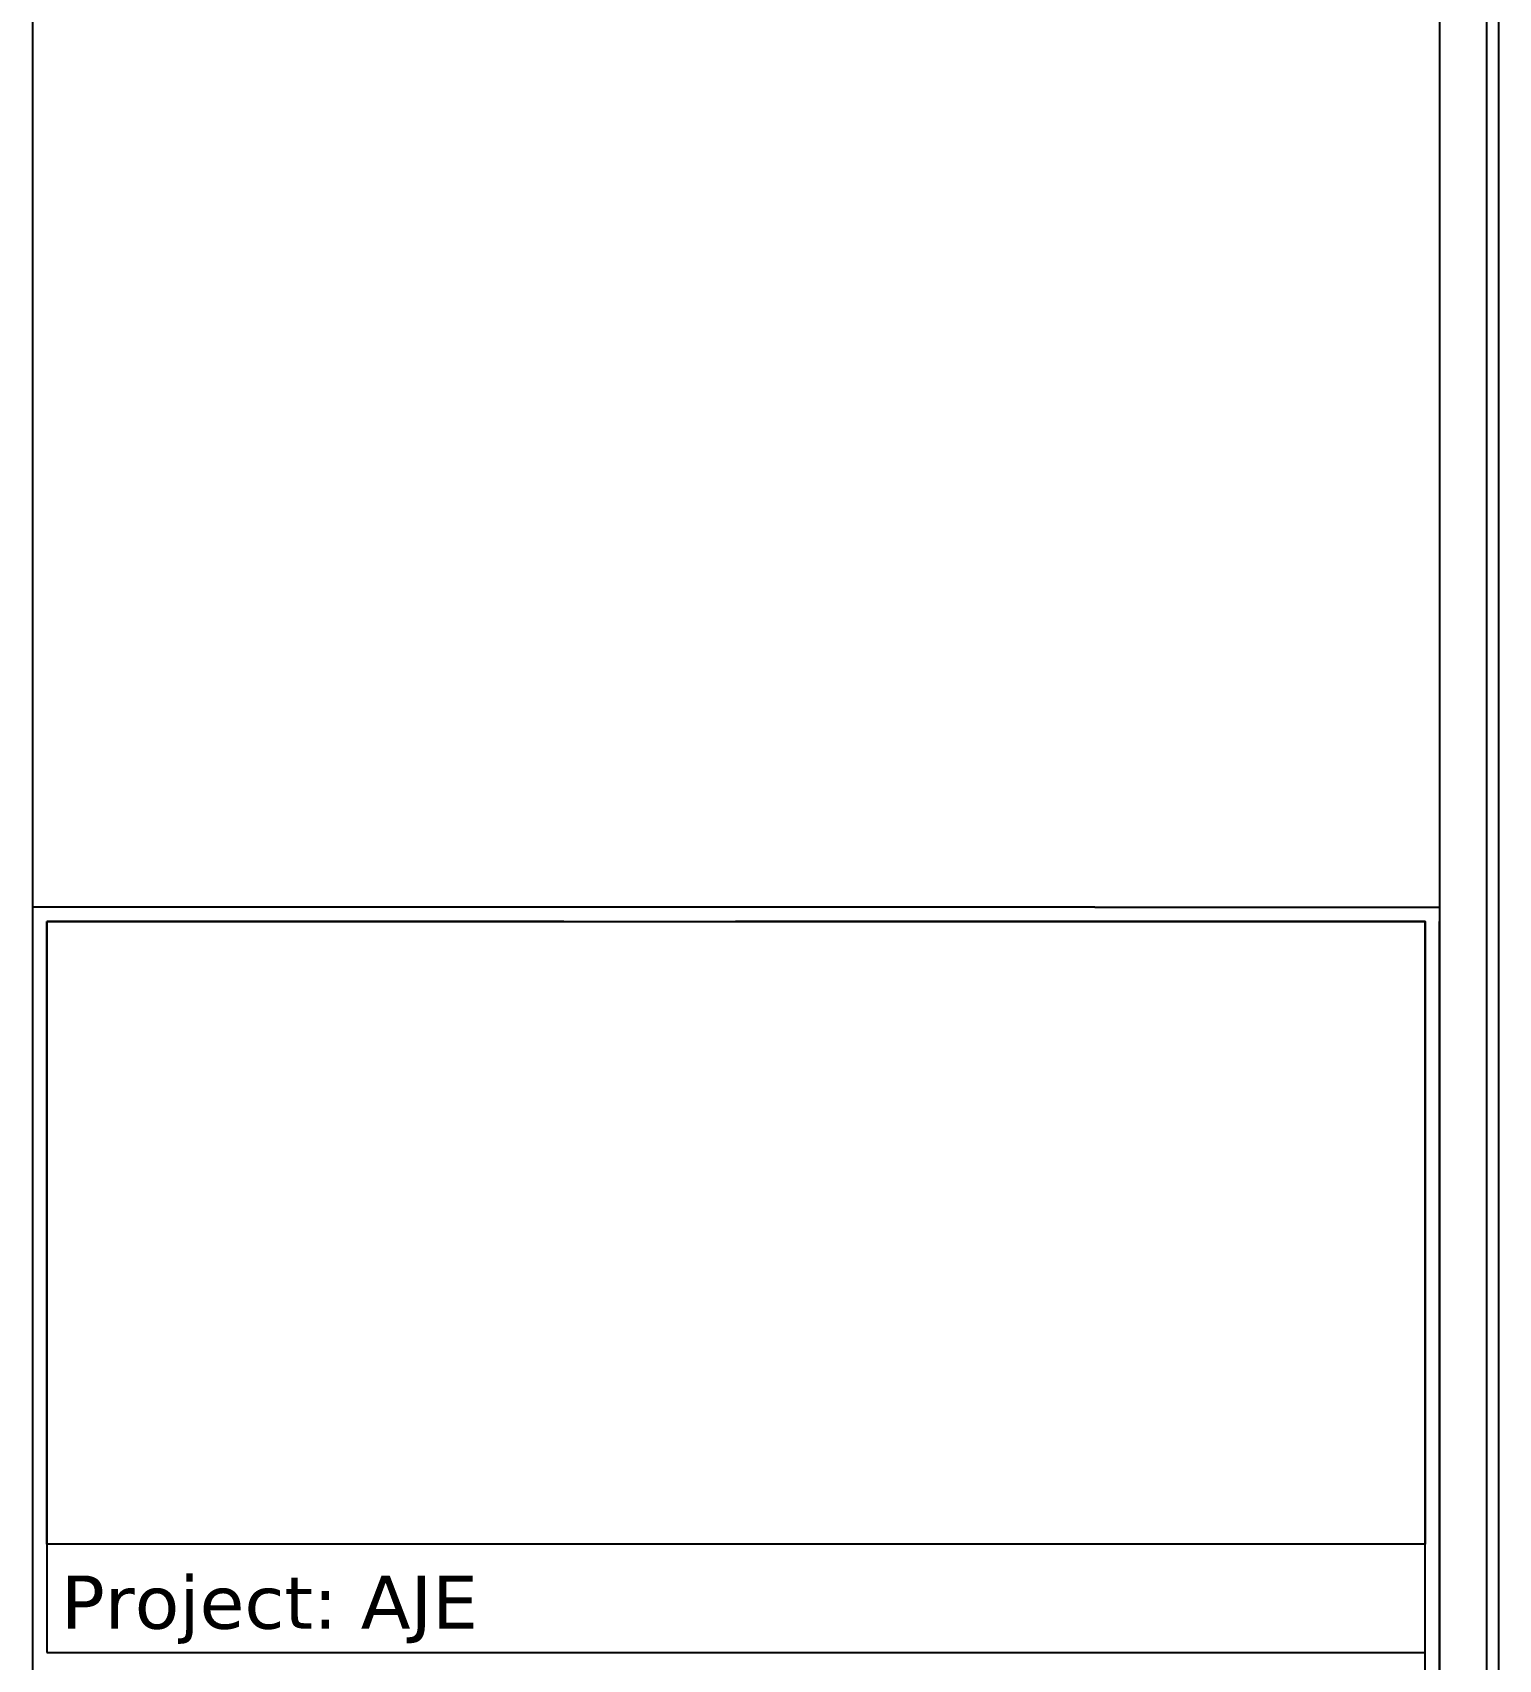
# Model space of a CAD drawing. Header units: millimetres. Extents: x -153917 to -31303, y -39726 to 31262.
# Drawn here: x -95452 to -89242, y -5181 to 1710 of the extents above; entities that cross this region are included whole.
import ezdxf

# ---------------------------------------------------------------- set-up
doc = ezdxf.new("R2010")
doc.units = ezdxf.units.MM
doc.header["$LTSCALE"] = 5
for name, color, linetype in [('KADER', 7, 'Continuous'), ('muren', 7, 'Continuous'), ('Tekst', 7, 'Continuous')]:
    doc.layers.add(name, color=color, linetype=linetype)
doc.styles.add('Arial', font='txt.shx')
picture_1 = doc.add_image_def('image1.jpg', size_in_pixel=(1986, 897))

msp = doc.modelspace()

# ---------------------------------------------------------------- linework, layer by layer
at = {"layer": 'KADER', "linetype": 'Continuous'}
for p, q in [((-89291.952, 8075.167), (-89291.952, -12535.948)), ((-89241.952, 8125.167), (-89241.952, -12585.948)), ((-89491.952, 7875.167), (-89491.952, -12335.948))]:
    msp.add_line(p, q, dxfattribs=at)
at = {"layer": 'muren', "linetype": 'Continuous'}
msp.add_lwpolyline([(-89551.952, -12275.948), (-89551.952, -2054.785)], dxfattribs=at)
at = {"layer": 'Tekst'}
for p, q in [((-95451.952, 7875.167), (-95451.952, -12335.948)), ((-90951.952, -1994.785), (-95451.952, -1994.785)), ((-90951.952, -1994.785), (-89491.952, -1994.785)), ((-95391.952, -2054.785), (-95391.952, -5150.948)), ((-93201.952, -2054.785), (-95391.952, -2054.785)), ((-93201.952, -2054.785), (-92471.952, -2054.785)), ((-91011.952, -2054.785), (-92471.952, -2054.785)), ((-89551.952, -2054.785), (-91011.952, -2054.785)), ((-89551.952, -5150.948), (-89551.952, -2054.785)), ((-89491.952, -12275.948), (-89491.952, -2054.785)), ((-89491.952, -5210.948), (-89491.952, -3710.948)), ((-95391.952, -5150.948), (-93201.952, -5150.948)), ((-93201.952, -5150.948), (-92471.952, -5150.948)), ((-92471.952, -5150.948), (-91011.952, -5150.948)), ((-91011.952, -5150.948), (-89551.952, -5150.948))]:
    msp.add_line(p, q, dxfattribs=at)
msp.add_lwpolyline([(-95391.952, -2054.785), (-89551.952, -2054.785), (-89551.952, -4692.489), (-95391.952, -4692.489)], close=True, dxfattribs=at)
for p in [(-93931.952, -2054.785), (-92471.952, -2054.785)]:
    msp.add_point(p, dxfattribs=at)

# ---------------------------------------------------------------- texts
at = {"layer": 'Tekst', "ltscale": 5, "insert": (-95331.952, -4825.592), "char_height": 225, "width": 2860, "attachment_point": 1, "style": 'Arial'}
msp.add_mtext('{\\fVerdana|b0|i0|c0|p34;Project: AJE}', dxfattribs=at)

# ---------------------------------------------------------------- pictures from other files: only their frames are drawn
at = {"layer": 'Tekst'}
image = msp.add_image(picture_1, insert=(-95391.952, -4692.489), size_in_units=(5840, 2637.704), rotation=0, dxfattribs=at)
image.dxf.flags = 7

doc.saveas('drawing.dxf')
